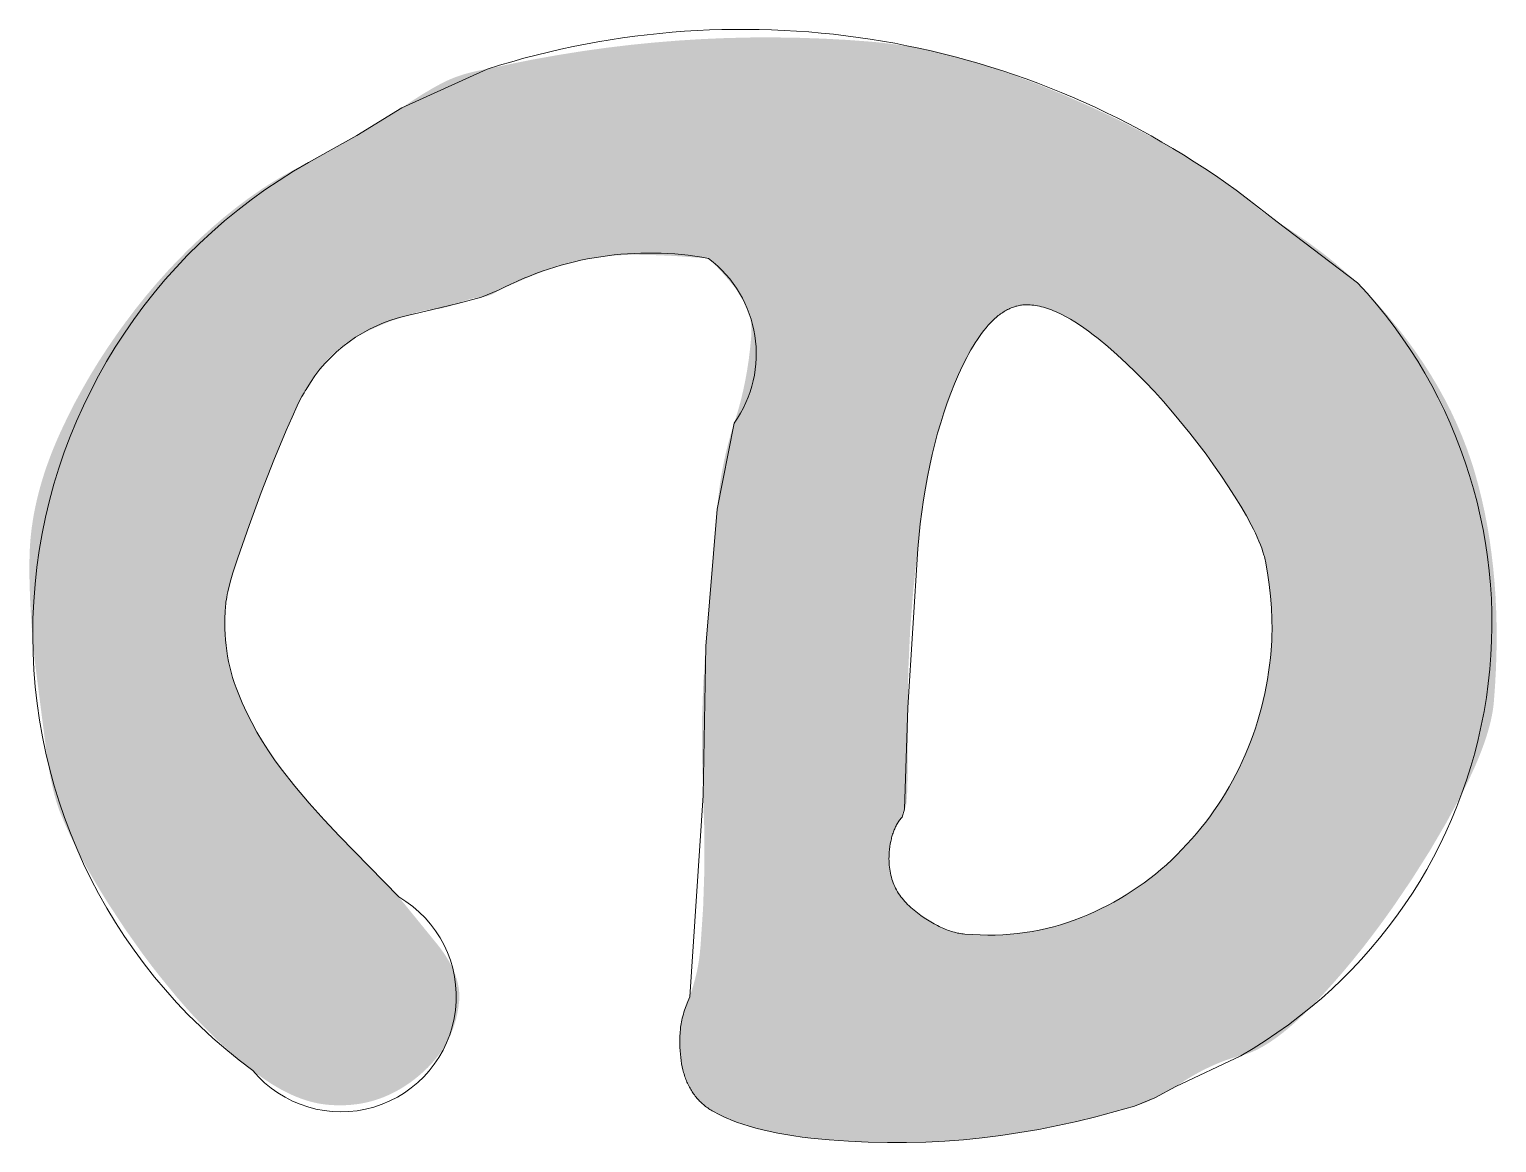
# Model space of a CAD drawing. Header units: millimetres. Extents: x 0 to 771, y -1 to 432.
# Drawn here: x 431.25 to 436.61, y 101.26 to 105.33 of the extents above; entities that cross this region are included whole.
import ezdxf

# ---------------------------------------------------------------- set-up
doc = ezdxf.new("R2010")
doc.units = ezdxf.units.MM
doc.header["$MEASUREMENT"] = 0
doc.layers.add('DEFAULT', color=4, linetype='Continuous', true_color=0x00ffff)

msp = doc.modelspace()

# ---------------------------------------------------------------- hatches: boundary and pattern name
at = {"layer": 'DEFAULT', "true_color": 0x000000, "extrusion": (0, 0, -1)}
h = msp.add_hatch(color=178, dxfattribs=at)
h.paths.add_polyline_path([(-432.063, 101.5225), (-432.0265, 101.5517), (-431.9906, 101.5822), (-431.9551, 101.6139), (-431.9201, 101.647), (-431.8856, 101.6813), (-431.8516, 101.7169), (-431.8181, 101.7538), (-431.785, 101.7919), (-431.7202, 101.8712), (-431.6885, 101.9122), (-431.6573, 101.9541), (-431.5961, 102.0407), (-431.5368, 102.1308), (-431.5085, 102.1763), (-431.4819, 102.2207), (-431.4572, 102.2639), (-431.4342, 102.3061), (-431.4131, 102.3472), (-431.3937, 102.3872), (-431.376, 102.4262), (-431.3602, 102.4641), (-431.3565, 102.4736), (-431.3529, 102.4836), (-431.3494, 102.4941), (-431.346, 102.5051), (-431.3394, 102.5283), (-431.3331, 102.5534), (-431.3271, 102.5804), (-431.3215, 102.6092), (-431.3163, 102.6399), (-431.3114, 102.6724), (-431.2664, 103.0242), (-431.2596, 103.0957), (-431.2542, 103.1664), (-431.2503, 103.2361), (-431.2479, 103.3021), (-431.2472, 103.3611), (-431.2481, 103.4132), (-431.2493, 103.4366), (-431.2508, 103.4583), (-431.2531, 103.4823), (-431.256, 103.5063), (-431.2595, 103.5306), (-431.2636, 103.5549), (-431.2684, 103.5794), (-431.2738, 103.604), (-431.2798, 103.6288), (-431.2864, 103.6537), (-431.2937, 103.6787), (-431.3015, 103.7038), (-431.31, 103.7291), (-431.3192, 103.7545), (-431.3289, 103.7801), (-431.3393, 103.8058), (-431.3503, 103.8316), (-431.3619, 103.8576), (-431.3865, 103.9094), (-431.4125, 103.9608), (-431.4401, 104.0116), (-431.4691, 104.062), (-431.4995, 104.1119), (-431.5315, 104.1612), (-431.5648, 104.21), (-431.5997, 104.2584), (-431.6357, 104.306), (-431.6728, 104.3523), (-431.7109, 104.3974), (-431.75, 104.4413), (-431.7901, 104.484), (-431.8313, 104.5254), (-431.8734, 104.5656), (-431.9166, 104.6045), (-431.9604, 104.6419), (-432.0041, 104.6769), (-432.0479, 104.7097), (-432.0916, 104.7403), (-432.1135, 104.7547), (-432.1354, 104.7686), (-432.1573, 104.7819), (-432.1792, 104.7946), (-432.201, 104.8068), (-432.2229, 104.8184), (-432.2448, 104.8294), (-432.2667, 104.8399), (-432.3154, 104.8655), (-432.361, 104.8907), (-432.4037, 104.9152), (-432.4433, 104.9393), (-432.6078, 105.0399), (-432.6456, 105.0657), (-432.6825, 105.0892), (-432.7184, 105.1106), (-432.7361, 105.1205), (-432.7534, 105.1298), (-432.7622, 105.1343), (-432.7711, 105.1386), (-432.7803, 105.1427), (-432.7897, 105.1467), (-432.7993, 105.1506), (-432.8092, 105.1542), (-432.8193, 105.1577), (-432.8295, 105.1611), (-432.8401, 105.1642), (-432.8508, 105.1672), (-432.8618, 105.1701), (-432.873, 105.1728), (-432.8961, 105.1777), (-432.9201, 105.1819), (-433.0074, 105.2009), (-433.0947, 105.2182), (-433.182, 105.2337), (-433.2694, 105.2476), (-433.3569, 105.2598), (-433.4444, 105.2703), (-433.5319, 105.279), (-433.6195, 105.2861), (-433.7072, 105.2915), (-433.7949, 105.2952), (-433.8826, 105.2972), (-433.9704, 105.2975), (-434.0583, 105.2961), (-434.1462, 105.293), (-434.2341, 105.2883), (-434.3221, 105.2818), (-434.3613, 105.278), (-434.4011, 105.2731), (-434.4416, 105.267), (-434.4829, 105.2598), (-434.5248, 105.2514), (-434.5675, 105.242), (-434.6108, 105.2313), (-434.6549, 105.2196), (-434.6996, 105.2067), (-434.7451, 105.1927), (-434.8382, 105.1612), (-434.9341, 105.1251), (-435.0328, 105.0845), (-435.1306, 105.0411), (-435.224, 104.9969), (-435.3131, 104.9516), (-435.3977, 104.9054), (-435.478, 104.8583), (-435.5165, 104.8344), (-435.5538, 104.8102), (-435.5901, 104.7858), (-435.6254, 104.7612), (-435.6595, 104.7363), (-435.6925, 104.7112), (-435.7064, 104.6984), (-435.7204, 104.686), (-435.7344, 104.6743), (-435.7486, 104.663), (-435.7627, 104.6524), (-435.7769, 104.6423), (-435.7912, 104.6327), (-435.8055, 104.6238), (-435.834, 104.606), (-435.8624, 104.5875), (-435.9193, 104.5483), (-435.9716, 104.5093), (-435.9945, 104.4913), (-436.0153, 104.4742), (-436.0993, 104.4011), (-436.1387, 104.3601), (-436.1763, 104.3187), (-436.2123, 104.277), (-436.2466, 104.2349), (-436.2792, 104.1925), (-436.3102, 104.1498), (-436.3395, 104.1067), (-436.3671, 104.0634), (-436.393, 104.0197), (-436.4173, 103.9756), (-436.44, 103.9313), (-436.4609, 103.8866), (-436.4802, 103.8416), (-436.4978, 103.7962), (-436.5138, 103.7506), (-436.5212, 103.7276), (-436.5281, 103.7046), (-436.5409, 103.658), (-436.5526, 103.6107), (-436.5632, 103.5627), (-436.5726, 103.5139), (-436.5809, 103.4643), (-436.588, 103.414), (-436.594, 103.3629), (-436.5989, 103.3111), (-436.6027, 103.2585), (-436.6052, 103.2052), (-436.6067, 103.1512), (-436.607, 103.0964), (-436.6062, 103.0408), (-436.6042, 102.9845), (-436.6011, 102.9275), (-436.5968, 102.8697), (-436.596, 102.8614), (-436.5951, 102.853), (-436.5939, 102.8444), (-436.5926, 102.8357), (-436.5893, 102.8178), (-436.5853, 102.7993), (-436.5806, 102.7802), (-436.575, 102.7606), (-436.5688, 102.7403), (-436.5618, 102.7194), (-436.554, 102.6979), (-436.5455, 102.6759), (-436.5362, 102.6532), (-436.5262, 102.63), (-436.5039, 102.5817), (-436.4787, 102.5311), (-436.4227, 102.4276), (-436.3623, 102.3245), (-436.2974, 102.2217), (-436.228, 102.1194), (-436.192, 102.0691), (-436.1558, 102.0203), (-436.1194, 101.973), (-436.0827, 101.9273), (-436.0458, 101.883), (-436.0087, 101.8403), (-435.9713, 101.799), (-435.9337, 101.7593), (-435.9149, 101.7403), (-435.8965, 101.7224), (-435.8784, 101.7054), (-435.8606, 101.6895), (-435.8432, 101.6746), (-435.826, 101.6606), (-435.8092, 101.6477), (-435.7927, 101.6358), (-435.7766, 101.6249), (-435.7686, 101.6198), (-435.7607, 101.615), (-435.7529, 101.6104), (-435.7452, 101.6061), (-435.7375, 101.602), (-435.73, 101.5982), (-435.7225, 101.5947), (-435.7151, 101.5914), (-435.7077, 101.5883), (-435.7005, 101.5855), (-435.6933, 101.5829), (-435.6862, 101.5806), (-435.6792, 101.5786), (-435.6723, 101.5768), (-435.6584, 101.5732), (-435.6444, 101.5691), (-435.6303, 101.5646), (-435.616, 101.5597), (-435.6016, 101.5542), (-435.5871, 101.5484), (-435.5724, 101.542), (-435.5576, 101.5352), (-435.5427, 101.528), (-435.5276, 101.5203), (-435.5124, 101.5121), (-435.4971, 101.5035), (-435.4816, 101.4944), (-435.466, 101.4848), (-435.4345, 101.4643), (-435.359, 101.4226), (-435.3496, 101.4176), (-435.3402, 101.4129), (-435.3308, 101.4086), (-435.3215, 101.4047), (-435.3122, 101.4011), (-435.3029, 101.3979), (-435.2983, 101.3965), (-435.2937, 101.3951), (-435.289, 101.3938), (-435.1433, 101.3537), (-435.0733, 101.3367), (-435.0036, 101.3214), (-434.9342, 101.3077), (-434.8651, 101.2957), (-434.7964, 101.2854), (-434.728, 101.2767), (-434.6595, 101.2697), (-434.5907, 101.2645), (-434.5214, 101.261), (-434.4517, 101.2592), (-434.3816, 101.2591), (-434.311, 101.2607), (-434.24, 101.264), (-434.1686, 101.2691), (-434.1021, 101.2757), (-434.0703, 101.2797), (-434.0396, 101.2841), (-434.0099, 101.2889), (-433.9812, 101.2941), (-433.9535, 101.2998), (-433.9269, 101.3058), (-433.9013, 101.3124), (-433.8767, 101.3193), (-433.8531, 101.3267), (-433.8306, 101.3345), (-433.809, 101.3427), (-433.7987, 101.347), (-433.7885, 101.3514), (-433.7787, 101.3559), (-433.769, 101.3605), (-433.7597, 101.3652), (-433.7506, 101.37), (-433.7461, 101.3725), (-433.7417, 101.375), (-433.7374, 101.3776), (-433.7332, 101.3803), (-433.7291, 101.3831), (-433.725, 101.3859), (-433.721, 101.3889), (-433.7171, 101.3918), (-433.7133, 101.3949), (-433.7096, 101.398), (-433.7059, 101.4012), (-433.7023, 101.4045), (-433.6988, 101.4079), (-433.6954, 101.4113), (-433.6921, 101.4148), (-433.6888, 101.4183), (-433.6856, 101.422), (-433.6825, 101.4257), (-433.6795, 101.4295), (-433.6766, 101.4333), (-433.6737, 101.4373), (-433.6709, 101.4413), (-433.6682, 101.4453), (-433.6656, 101.4495), (-433.663, 101.4537), (-433.6606, 101.458), (-433.6582, 101.4624), (-433.6559, 101.4668), (-433.6537, 101.4713), (-433.6515, 101.4759), (-433.6494, 101.4805), (-433.6474, 101.4853), (-433.6455, 101.4901), (-433.6437, 101.4949), (-433.642, 101.4999), (-433.6403, 101.5049), (-433.6387, 101.51), (-433.6372, 101.5151), (-433.6357, 101.5204), (-433.6344, 101.5257), (-433.6319, 101.5365), (-433.6298, 101.5476), (-433.6279, 101.559), (-433.6264, 101.5707), (-433.6252, 101.5827), (-433.6243, 101.595), (-433.6237, 101.6076), (-433.6235, 101.6204), (-433.6235, 101.6336), (-433.6239, 101.647), (-433.6246, 101.6607), (-433.6256, 101.6747), (-433.6262, 101.6808), (-433.627, 101.6871), (-433.628, 101.6935), (-433.6292, 101.7), (-433.6306, 101.7068), (-433.6322, 101.7137), (-433.634, 101.7208), (-433.6361, 101.7281), (-433.6383, 101.7355), (-433.6407, 101.7431), (-433.6461, 101.7588), (-433.6524, 101.7751), (-433.6595, 101.7922), (-433.667, 101.8152), (-433.6737, 101.8376), (-433.6797, 101.8593), (-433.6848, 101.8801), (-433.6871, 101.8908), (-433.6893, 101.902), (-433.6913, 101.9138), (-433.6932, 101.9262), (-433.6965, 101.9526), (-433.6992, 101.9812), (-433.7084, 102.1183), (-433.713, 102.2549), (-433.7131, 102.3912), (-433.7087, 102.5272), (-433.7042, 102.663), (-433.7042, 102.7993), (-433.7088, 102.936), (-433.7179, 103.0729), (-433.7179, 103.0729), (-433.7596, 103.5743), (-433.7636, 103.6157), (-433.7687, 103.6565), (-433.7748, 103.6966), (-433.7821, 103.7361), (-433.7904, 103.775), (-433.7998, 103.8132), (-433.8102, 103.8507), (-433.8217, 103.8876), (-433.8332, 103.9244), (-433.8437, 103.962), (-433.8531, 104.0001), (-433.8614, 104.039), (-433.8686, 104.0784), (-433.8748, 104.1185), (-433.8798, 104.1593), (-433.8838, 104.2006), (-433.8843, 104.2066), (-433.8846, 104.2125), (-433.8847, 104.2183), (-433.8848, 104.2241), (-433.8847, 104.2299), (-433.8846, 104.2356), (-433.8843, 104.2413), (-433.8838, 104.2469), (-433.8833, 104.2525), (-433.8826, 104.258), (-433.8819, 104.2634), (-433.881, 104.2688), (-433.8799, 104.2742), (-433.8788, 104.2795), (-433.8775, 104.2848), (-433.8761, 104.29), (-433.8746, 104.2952), (-433.873, 104.3003), (-433.8713, 104.3053), (-433.8694, 104.3104), (-433.8674, 104.3153), (-433.8653, 104.3202), (-433.8631, 104.3251), (-433.8607, 104.3299), (-433.8583, 104.3347), (-433.8557, 104.3394), (-433.8529, 104.3441), (-433.8501, 104.3487), (-433.8472, 104.3533), (-433.8441, 104.3578), (-433.8409, 104.3623), (-433.8376, 104.3668), (-433.8239, 104.3842), (-433.8103, 104.401), (-433.7966, 104.4173), (-433.7829, 104.433), (-433.7692, 104.4481), (-433.7554, 104.4626), (-433.7416, 104.4766), (-433.7277, 104.49), (-433.6051, 104.4988), (-433.5505, 104.5014), (-433.5004, 104.5029), (-433.453, 104.5032), (-433.4299, 104.5027), (-433.407, 104.5017), (-433.3846, 104.5004), (-433.3625, 104.4986), (-433.3408, 104.4965), (-433.3194, 104.4939), (-433.2982, 104.4909), (-433.2771, 104.4873), (-433.2562, 104.4831), (-433.2354, 104.4784), (-433.2148, 104.4731), (-433.1943, 104.4672), (-433.174, 104.4608), (-433.1537, 104.4537), (-433.1115, 104.4376), (-433.0653, 104.419), (-432.961, 104.3736), (-432.9594, 104.3722), (-432.9577, 104.3709), (-432.956, 104.3696), (-432.9543, 104.3684), (-432.9526, 104.3672), (-432.9508, 104.3661), (-432.9491, 104.3649), (-432.9473, 104.3638), (-432.9455, 104.3628), (-432.9437, 104.3618), (-432.9419, 104.3608), (-432.94, 104.3599), (-432.9381, 104.359), (-432.9362, 104.3581), (-432.9343, 104.3573), (-432.9324, 104.3565), (-432.9305, 104.3557), (-432.9285, 104.355), (-432.9265, 104.3544), (-432.9245, 104.3537), (-432.9225, 104.3531), (-432.9204, 104.3525), (-432.9184, 104.352), (-432.9163, 104.3515), (-432.9142, 104.351), (-432.9121, 104.3506), (-432.9078, 104.3498), (-432.9034, 104.3492), (-432.8989, 104.3487), (-432.8943, 104.3483), (-432.8895, 104.3477), (-432.8847, 104.347), (-432.8798, 104.3462), (-432.8748, 104.3453), (-432.8696, 104.3442), (-432.8644, 104.3429), (-432.8591, 104.3416), (-432.8536, 104.3401), (-432.8481, 104.3385), (-432.8367, 104.3348), (-432.8249, 104.3306), (-432.8126, 104.3258), (-432.8003, 104.3212), (-432.7883, 104.317), (-432.7823, 104.3152), (-432.7764, 104.3134), (-432.7706, 104.3118), (-432.7648, 104.3103), (-432.7591, 104.309), (-432.7534, 104.3078), (-432.7478, 104.3067), (-432.7423, 104.3058), (-432.7368, 104.305), (-432.7314, 104.3043), (-432.7261, 104.3038), (-432.7208, 104.3034), (-432.7155, 104.3031), (-432.7101, 104.3026), (-432.7046, 104.302), (-432.6991, 104.3012), (-432.6936, 104.3003), (-432.688, 104.2992), (-432.6823, 104.298), (-432.6766, 104.2967), (-432.6708, 104.2952), (-432.665, 104.2936), (-432.6591, 104.2918), (-432.6531, 104.29), (-432.6471, 104.2879), (-432.641, 104.2858), (-432.6287, 104.281), (-432.604, 104.2736), (-432.5793, 104.2652), (-432.5545, 104.256), (-432.5296, 104.2457), (-432.5047, 104.2346), (-432.4797, 104.2225), (-432.4546, 104.2095), (-432.4294, 104.1955), (-432.4231, 104.1918), (-432.4169, 104.1881), (-432.4107, 104.1841), (-432.4046, 104.1801), (-432.3986, 104.1759), (-432.3926, 104.1715), (-432.3866, 104.1671), (-432.3808, 104.1625), (-432.375, 104.1577), (-432.3692, 104.1529), (-432.3635, 104.1479), (-432.3579, 104.1427), (-432.3523, 104.1374), (-432.3468, 104.132), (-432.3414, 104.1265), (-432.336, 104.1208), (-432.3254, 104.109), (-432.3151, 104.0967), (-432.3049, 104.0839), (-432.2951, 104.0705), (-432.2854, 104.0566), (-432.276, 104.0421), (-432.2669, 104.0271), (-432.2506, 103.9992), (-432.2429, 103.985), (-432.2346, 103.969), (-432.2258, 103.9511), (-432.2067, 103.9098), (-432.1853, 103.8612), (-432.1402, 103.7523), (-432.0944, 103.6347), (-432.0497, 103.5137), (-432.0084, 103.3954), (-431.9907, 103.3407), (-431.9835, 103.3159), (-431.9774, 103.293), (-431.9723, 103.2718), (-431.9702, 103.2618), (-431.9683, 103.2523), (-431.9668, 103.2433), (-431.9654, 103.2347), (-431.9644, 103.2265), (-431.9636, 103.2188), (-431.9622, 103.198), (-431.9613, 103.1773), (-431.961, 103.1568), (-431.9613, 103.1364), (-431.9621, 103.1162), (-431.9636, 103.096), (-431.9656, 103.0761), (-431.9682, 103.0562), (-431.9713, 103.0365), (-431.975, 103.017), (-431.9793, 102.9976), (-431.9842, 102.9783), (-431.9897, 102.9591), (-431.9957, 102.9402), (-432.0023, 102.9213), (-432.0094, 102.9026), (-432.025, 102.8657), (-432.0417, 102.8294), (-432.0596, 102.7937), (-432.0787, 102.7587), (-432.099, 102.7244), (-432.1204, 102.6907), (-432.143, 102.6576), (-432.1668, 102.6251), (-432.2166, 102.5618), (-432.2689, 102.4996), (-432.3235, 102.4387), (-432.3805, 102.3791), (-432.5963, 102.1569), (-432.7381, 101.9829), (-432.7486, 101.9693), (-432.7584, 101.9558), (-432.7674, 101.9424), (-432.7716, 101.9358), (-432.7756, 101.9292), (-432.7795, 101.9226), (-432.7832, 101.916), (-432.7867, 101.9094), (-432.79, 101.9029), (-432.7931, 101.8964), (-432.796, 101.89), (-432.7988, 101.8835), (-432.8013, 101.8771), (-432.8037, 101.8707), (-432.8059, 101.8644), (-432.8079, 101.858), (-432.8098, 101.8517), (-432.8114, 101.8454), (-432.8129, 101.8392), (-432.8141, 101.8329), (-432.8152, 101.8267), (-432.8161, 101.8206), (-432.8168, 101.8144), (-432.8174, 101.8083), (-432.8177, 101.8022), (-432.8179, 101.7961), (-432.8179, 101.7901), (-432.8177, 101.784), (-432.8173, 101.778), (-432.8163, 101.7677), (-432.815, 101.7574), (-432.8135, 101.7472), (-432.8118, 101.7371), (-432.8098, 101.7271), (-432.8076, 101.7173), (-432.8051, 101.7075), (-432.8023, 101.6978), (-432.7993, 101.6883), (-432.7961, 101.6788), (-432.7926, 101.6694), (-432.7889, 101.6602), (-432.7849, 101.651), (-432.7806, 101.642), (-432.7762, 101.633), (-432.7714, 101.6242), (-432.7664, 101.6155), (-432.7612, 101.6068), (-432.7557, 101.5983), (-432.75, 101.5898), (-432.744, 101.5815), (-432.7377, 101.5733), (-432.7312, 101.5652), (-432.7245, 101.5571), (-432.7175, 101.5492), (-432.7103, 101.5414), (-432.7028, 101.5337), (-432.695, 101.5261), (-432.6871, 101.5186), (-432.6788, 101.5112), (-432.6703, 101.5039), (-432.6616, 101.4967), (-432.6527, 101.4896), (-432.6437, 101.4829), (-432.6347, 101.4763), (-432.6256, 101.4701), (-432.6164, 101.4641), (-432.6071, 101.4583), (-432.5978, 101.4528), (-432.5884, 101.4476), (-432.5789, 101.4426), (-432.5694, 101.4378), (-432.5598, 101.4333), (-432.5501, 101.4291), (-432.5403, 101.4251), (-432.5305, 101.4213), (-432.5206, 101.4179), (-432.5106, 101.4146), (-432.5006, 101.4116), (-432.4904, 101.4089), (-432.4802, 101.4064), (-432.47, 101.4042), (-432.4596, 101.4022), (-432.4492, 101.4005), (-432.4387, 101.3991), (-432.4282, 101.3979), (-432.4175, 101.3969), (-432.4068, 101.3962), (-432.396, 101.3957), (-432.3852, 101.3955), (-432.3742, 101.3956), (-432.3632, 101.3959), (-432.3521, 101.3965), (-432.341, 101.3973), (-432.3328, 101.398), (-432.3245, 101.399), (-432.3162, 101.4002), (-432.3079, 101.4015), (-432.2995, 101.4031), (-432.2911, 101.4049), (-432.2827, 101.4069), (-432.2743, 101.4091), (-432.2658, 101.4115), (-432.2573, 101.4141), (-432.2488, 101.4169), (-432.2403, 101.4199), (-432.2317, 101.4231), (-432.2231, 101.4265), (-432.2144, 101.4301), (-432.2058, 101.4339), (-432.1971, 101.4379), (-432.1883, 101.4422), (-432.1708, 101.4512), (-432.1531, 101.4611), (-432.1353, 101.4717), (-432.1174, 101.4832), (-432.0994, 101.4955), (-432.0813, 101.5086)], flags=0)
h.paths.add_polyline_path([(-435.0893, 102.0818), (-435.0643, 102.0723), (-435.0391, 102.0635), (-435.0137, 102.0554), (-434.9881, 102.0482), (-434.9623, 102.0417), (-434.9362, 102.036), (-434.9099, 102.031), (-434.8835, 102.0268), (-434.8568, 102.0234), (-434.8298, 102.0208), (-434.8027, 102.0189), (-434.7754, 102.0178), (-434.7478, 102.0175), (-434.7201, 102.018), (-434.6921, 102.0192), (-434.6639, 102.0212), (-434.6587, 102.0217), (-434.6534, 102.0223), (-434.6481, 102.0231), (-434.6427, 102.0241), (-434.6373, 102.0251), (-434.6319, 102.0264), (-434.6265, 102.0277), (-434.621, 102.0292), (-434.6155, 102.0309), (-434.6099, 102.0327), (-434.6043, 102.0346), (-434.5987, 102.0367), (-434.593, 102.0389), (-434.5873, 102.0413), (-434.5816, 102.0438), (-434.5758, 102.0465), (-434.57, 102.0493), (-434.5642, 102.0522), (-434.5524, 102.0585), (-434.5405, 102.0654), (-434.5284, 102.0729), (-434.5162, 102.081), (-434.5039, 102.0896), (-434.4914, 102.0988), (-434.4788, 102.1086), (-434.4726, 102.1137), (-434.4666, 102.1189), (-434.4608, 102.1242), (-434.4552, 102.1295), (-434.4499, 102.135), (-434.4447, 102.1406), (-434.4398, 102.1463), (-434.4352, 102.152), (-434.4307, 102.1579), (-434.4264, 102.1639), (-434.4224, 102.1699), (-434.4186, 102.1761), (-434.415, 102.1824), (-434.4116, 102.1888), (-434.4085, 102.1952), (-434.4055, 102.2018), (-434.4028, 102.2085), (-434.4003, 102.2152), (-434.398, 102.2221), (-434.396, 102.2291), (-434.3941, 102.2361), (-434.3925, 102.2433), (-434.3911, 102.2505), (-434.3899, 102.2579), (-434.389, 102.2654), (-434.3882, 102.2729), (-434.3877, 102.2806), (-434.3874, 102.2883), (-434.3873, 102.2962), (-434.3875, 102.3041), (-434.3878, 102.3122), (-434.3884, 102.3203), (-434.3894, 102.3307), (-434.3906, 102.3407), (-434.3921, 102.3504), (-434.3939, 102.3598), (-434.3959, 102.3689), (-434.397, 102.3733), (-434.3982, 102.3776), (-434.3994, 102.3819), (-434.4007, 102.3861), (-434.4021, 102.3903), (-434.4035, 102.3943), (-434.405, 102.3983), (-434.4066, 102.4022), (-434.4082, 102.406), (-434.4099, 102.4098), (-434.4116, 102.4134), (-434.4134, 102.417), (-434.4153, 102.4205), (-434.4172, 102.424), (-434.4192, 102.4273), (-434.4213, 102.4306), (-434.4234, 102.4338), (-434.4256, 102.437), (-434.4278, 102.44), (-434.4301, 102.443), (-434.4325, 102.4459), (-434.4349, 102.4487), (-434.4355, 102.4544), (-434.4359, 102.457), (-434.4363, 102.4595), (-434.4367, 102.4618), (-434.4371, 102.464), (-434.4376, 102.466), (-434.4378, 102.467), (-434.4381, 102.4679), (-434.4384, 102.4688), (-434.4386, 102.4697), (-434.4389, 102.4705), (-434.4392, 102.4713), (-434.4395, 102.472), (-434.4398, 102.4728), (-434.4401, 102.4734), (-434.4405, 102.4741), (-434.4406, 102.4744), (-434.4408, 102.4747), (-434.441, 102.475), (-434.4412, 102.4753), (-434.4413, 102.4755), (-434.4415, 102.4758), (-434.4417, 102.4761), (-434.4419, 102.4763), (-434.4421, 102.4765), (-434.4423, 102.4768), (-434.4424, 102.477), (-434.4426, 102.4772), (-434.4428, 102.4774), (-434.443, 102.4776), (-434.4432, 102.4778), (-434.4434, 102.478), (-434.4437, 102.4782), (-434.4439, 102.4783), (-434.4441, 102.4786), (-434.4442, 102.4788), (-434.4444, 102.479), (-434.4446, 102.4792), (-434.4448, 102.4794), (-434.445, 102.4797), (-434.4452, 102.4799), (-434.4454, 102.4802), (-434.4456, 102.4805), (-434.4457, 102.4808), (-434.4459, 102.481), (-434.4461, 102.4813), (-434.4464, 102.482), (-434.4468, 102.4826), (-434.4471, 102.4833), (-434.4474, 102.484), (-434.4477, 102.4848), (-434.448, 102.4855), (-434.4483, 102.4864), (-434.4485, 102.4872), (-434.4488, 102.4881), (-434.4491, 102.489), (-434.4493, 102.49), (-434.4498, 102.492), (-434.4502, 102.4942), (-434.4506, 102.4965), (-434.451, 102.499), (-434.4514, 102.5016), (-434.452, 102.5072), (-434.4533, 102.5282), (-434.4544, 102.5554), (-434.456, 102.6286), (-434.4564, 102.8495), (-434.4565, 102.9177), (-434.4579, 102.9871), (-434.4645, 103.1296), (-434.476, 103.2769), (-434.5015, 103.52), (-434.5071, 103.5642), (-434.5133, 103.6077), (-434.5203, 103.6503), (-434.5279, 103.6921), (-434.5362, 103.7331), (-434.5451, 103.7733), (-434.5548, 103.8127), (-434.5651, 103.8513), (-434.5761, 103.889), (-434.5878, 103.926), (-434.6002, 103.9621), (-434.6133, 103.9974), (-434.6271, 104.0319), (-434.6415, 104.0656), (-434.6564, 104.0979), (-434.6715, 104.128), (-434.6791, 104.1422), (-434.6868, 104.1559), (-434.6945, 104.169), (-434.7023, 104.1816), (-434.7101, 104.1936), (-434.7179, 104.2051), (-434.7258, 104.2161), (-434.7338, 104.2265), (-434.7418, 104.2363), (-434.7498, 104.2456), (-434.7579, 104.2544), (-434.762, 104.2586), (-434.7661, 104.2626), (-434.7702, 104.2666), (-434.7743, 104.2703), (-434.7784, 104.274), (-434.7825, 104.2775), (-434.7867, 104.2808), (-434.7908, 104.2841), (-434.795, 104.2871), (-434.7992, 104.2901), (-434.8033, 104.2929), (-434.8075, 104.2956), (-434.8118, 104.2982), (-434.816, 104.3006), (-434.8202, 104.3028), (-434.8245, 104.305), (-434.8287, 104.307), (-434.833, 104.3089), (-434.8373, 104.3106), (-434.8416, 104.3122), (-434.8459, 104.3136), (-434.8502, 104.315), (-434.8545, 104.3161), (-434.8589, 104.3172), (-434.8632, 104.3181), (-434.8676, 104.3189), (-434.8719, 104.3195), (-434.8763, 104.32), (-434.8807, 104.3204), (-434.8851, 104.3207), (-434.8896, 104.3208), (-434.894, 104.3207), (-434.8985, 104.3205), (-434.9029, 104.3202), (-434.9097, 104.3196), (-434.9165, 104.3187), (-434.9233, 104.3177), (-434.9303, 104.3164), (-434.9373, 104.3149), (-434.9444, 104.3132), (-434.9515, 104.3114), (-434.9587, 104.3093), (-434.966, 104.307), (-434.9733, 104.3045), (-434.9807, 104.3018), (-434.9881, 104.2989), (-434.9957, 104.2957), (-435.0033, 104.2924), (-435.0109, 104.2889), (-435.0186, 104.2851), (-435.0343, 104.2771), (-435.0502, 104.2682), (-435.0663, 104.2584), (-435.0828, 104.2479), (-435.0995, 104.2365), (-435.1164, 104.2243), (-435.1337, 104.2113), (-435.1512, 104.1974), (-435.1862, 104.1684), (-435.2209, 104.138), (-435.2554, 104.1064), (-435.2895, 104.0734), (-435.3234, 104.0391), (-435.357, 104.0035), (-435.3903, 103.9667), (-435.4233, 103.9285), (-435.4866, 103.8512), (-435.5455, 103.7742), (-435.5733, 103.7358), (-435.5999, 103.6975), (-435.6255, 103.6593), (-435.6499, 103.6213), (-435.6726, 103.5843), (-435.6928, 103.5494), (-435.7105, 103.5166), (-435.7184, 103.501), (-435.7258, 103.4859), (-435.7325, 103.4713), (-435.7386, 103.4572), (-435.7441, 103.4437), (-435.749, 103.4307), (-435.7532, 103.4182), (-435.7569, 103.4062), (-435.7585, 103.4004), (-435.76, 103.3947), (-435.7613, 103.3892), (-435.7624, 103.3838), (-435.7701, 103.341), (-435.7763, 103.2985), (-435.781, 103.256), (-435.7843, 103.2137), (-435.7861, 103.1723), (-435.7865, 103.1324), (-435.7862, 103.1131), (-435.7856, 103.0942), (-435.7847, 103.0757), (-435.7834, 103.0575), (-435.7809, 103.0308), (-435.7778, 103.0042), (-435.7742, 102.9778), (-435.77, 102.9516), (-435.7653, 102.9256), (-435.7601, 102.8998), (-435.7543, 102.8741), (-435.7479, 102.8487), (-435.741, 102.8234), (-435.7336, 102.7983), (-435.7256, 102.7734), (-435.717, 102.7487), (-435.7079, 102.7242), (-435.6983, 102.6998), (-435.6881, 102.6756), (-435.6774, 102.6517), (-435.6662, 102.628), (-435.6545, 102.6046), (-435.6423, 102.5816), (-435.6296, 102.5588), (-435.6164, 102.5364), (-435.6027, 102.5144), (-435.5885, 102.4926), (-435.5738, 102.4711), (-435.5587, 102.45), (-435.543, 102.4292), (-435.5269, 102.4087), (-435.5103, 102.3886), (-435.4932, 102.3687), (-435.4756, 102.3492), (-435.4575, 102.33), (-435.4389, 102.3111), (-435.4199, 102.2926), (-435.4005, 102.2747), (-435.3807, 102.2574), (-435.3606, 102.2406), (-435.34, 102.2244), (-435.3191, 102.2087), (-435.2978, 102.1935), (-435.2761, 102.1789), (-435.2541, 102.1649), (-435.2317, 102.1514), (-435.2089, 102.1384), (-435.1857, 102.126), (-435.1622, 102.1142), (-435.1382, 102.1028), (-435.114, 102.0921)], flags=0)

# ---------------------------------------------------------------- linework, layer by layer
at = {"layer": 'DEFAULT', "color": 178, "lineweight": 0, "true_color": 0x000000}
msp.add_lwpolyline([(432.063, 101.5225, -0.543603), (432.2667, 104.8399), (432.4433, 104.9393), (432.6078, 105.0399), (432.9201, 105.1819, -0.243266), (435.6925, 104.7112), (435.8055, 104.6238), (436.0993, 104.4011, -0.484122), (435.6723, 101.5768), (435.4345, 101.4643), (435.359, 101.4226), (435.2844, 101.3926), (435.2137, 101.3724), (435.1433, 101.3537), (435.0733, 101.3367), (435.0036, 101.3214), (434.9342, 101.3077), (434.8651, 101.2957), (434.7964, 101.2854), (434.728, 101.2767), (434.6595, 101.2697), (434.5907, 101.2645), (434.5214, 101.261), (434.4517, 101.2592), (434.3816, 101.2591), (434.311, 101.2607), (434.24, 101.264), (434.1686, 101.2691), (434.1021, 101.2757), (434.0703, 101.2797), (434.0396, 101.2841), (434.0099, 101.2889), (433.9812, 101.2941), (433.9535, 101.2998), (433.9269, 101.3058), (433.9013, 101.3124), (433.8767, 101.3193), (433.8531, 101.3267), (433.8306, 101.3345), (433.809, 101.3427), (433.7987, 101.347), (433.7885, 101.3514), (433.7787, 101.3559), (433.769, 101.3605), (433.7597, 101.3652), (433.7506, 101.37), (433.7461, 101.3725), (433.7417, 101.375), (433.7374, 101.3776), (433.7332, 101.3803), (433.7291, 101.3831), (433.725, 101.3859), (433.721, 101.3889), (433.7171, 101.3918), (433.7133, 101.3949), (433.7096, 101.398), (433.7059, 101.4012), (433.7023, 101.4045), (433.6988, 101.4079), (433.6954, 101.4113), (433.6921, 101.4148), (433.6888, 101.4183), (433.6856, 101.422), (433.6825, 101.4257), (433.6795, 101.4295), (433.6766, 101.4333), (433.6737, 101.4373), (433.6709, 101.4413), (433.6682, 101.4453), (433.6656, 101.4495), (433.663, 101.4537), (433.6606, 101.458), (433.6582, 101.4624), (433.6559, 101.4668), (433.6537, 101.4713), (433.6515, 101.4759), (433.6494, 101.4805), (433.6474, 101.4853), (433.6455, 101.4901), (433.6437, 101.4949), (433.642, 101.4999), (433.6403, 101.5049), (433.6387, 101.51), (433.6372, 101.5151), (433.6357, 101.5204), (433.6344, 101.5257), (433.6319, 101.5365), (433.6298, 101.5476), (433.6279, 101.559), (433.6264, 101.5707), (433.6252, 101.5827), (433.6243, 101.595), (433.6237, 101.6076), (433.6235, 101.6204), (433.6235, 101.6336), (433.6239, 101.647), (433.6246, 101.6607), (433.6256, 101.6747), (433.6262, 101.6808), (433.627, 101.6871), (433.628, 101.6935), (433.6292, 101.7), (433.6306, 101.7068), (433.6322, 101.7137), (433.634, 101.7208), (433.6361, 101.7281), (433.6383, 101.7355), (433.6407, 101.7431), (433.6461, 101.7588), (433.6524, 101.7751), (433.6595, 101.7922), (433.7087, 102.5272), (433.7179, 103.0729), (433.7596, 103.5743), (433.8217, 103.8876, 0.406882), (433.7277, 104.49, 0.168333), (432.961, 104.3736), (432.8989, 104.3487), (432.8126, 104.3258), (432.7208, 104.3034), (432.6287, 104.281, 0.210533), (432.2579, 104.0116), (432.2543, 104.0056), (432.2506, 103.9992), (432.2429, 103.985), (432.2346, 103.969), (432.2258, 103.9511), (432.2067, 103.9098), (432.1853, 103.8612), (432.1402, 103.7523), (432.0944, 103.6347), (432.0497, 103.5137), (432.0084, 103.3954), (431.9907, 103.3407), (431.9835, 103.3159), (431.9774, 103.293), (431.9723, 103.2718), (431.9702, 103.2618), (431.9683, 103.2523), (431.9668, 103.2433), (431.9654, 103.2347), (431.9644, 103.2265), (431.9636, 103.2188), (431.9622, 103.198), (431.9613, 103.1773), (431.961, 103.1568), (431.9613, 103.1364), (431.9621, 103.1162), (431.9636, 103.096), (431.9656, 103.0761), (431.9682, 103.0562), (431.9713, 103.0365), (431.975, 103.017), (431.9793, 102.9976), (431.9842, 102.9783), (431.9897, 102.9591), (431.9957, 102.9402), (432.0023, 102.9213), (432.0094, 102.9026), (432.025, 102.8657), (432.0417, 102.8294), (432.0596, 102.7937), (432.0787, 102.7587), (432.099, 102.7244), (432.1204, 102.6907), (432.143, 102.6576), (432.1668, 102.6251), (432.2166, 102.5618), (432.2689, 102.4996), (432.3235, 102.4387), (432.3805, 102.3791), (432.5963, 102.1569, -1.192303)], format="xyb", close=True, dxfattribs=at)
msp.add_lwpolyline([(435.0893, 102.0818), (435.114, 102.0921), (435.1382, 102.1028), (435.1622, 102.1142), (435.1857, 102.126), (435.2089, 102.1384), (435.2317, 102.1514), (435.2541, 102.1649), (435.2761, 102.1789), (435.2978, 102.1935), (435.3191, 102.2087), (435.34, 102.2244), (435.3606, 102.2406), (435.3807, 102.2574), (435.4005, 102.2747), (435.4199, 102.2926), (435.4389, 102.3111), (435.4575, 102.33), (435.4756, 102.3492), (435.4932, 102.3687), (435.5103, 102.3886), (435.5269, 102.4087), (435.543, 102.4292), (435.5587, 102.45), (435.5738, 102.4711), (435.5885, 102.4926), (435.6027, 102.5144), (435.6164, 102.5364), (435.6296, 102.5588), (435.6423, 102.5816), (435.6545, 102.6046), (435.6662, 102.628), (435.6774, 102.6517), (435.6881, 102.6756), (435.6983, 102.6998), (435.7079, 102.7242), (435.717, 102.7487), (435.7256, 102.7734), (435.7336, 102.7983), (435.741, 102.8234), (435.7479, 102.8487), (435.7543, 102.8741), (435.7601, 102.8998), (435.7653, 102.9256), (435.77, 102.9516), (435.7742, 102.9778), (435.7778, 103.0042), (435.7809, 103.0308), (435.7834, 103.0575), (435.7847, 103.0757), (435.7856, 103.0942), (435.7862, 103.1131), (435.7865, 103.1324), (435.7861, 103.1723), (435.7843, 103.2137), (435.781, 103.256), (435.7763, 103.2985), (435.7701, 103.341), (435.7624, 103.3838), (435.7613, 103.3892), (435.76, 103.3947), (435.7585, 103.4004), (435.7569, 103.4062), (435.7532, 103.4182), (435.749, 103.4307), (435.7441, 103.4437), (435.7386, 103.4572), (435.7325, 103.4713), (435.7258, 103.4859), (435.7184, 103.501), (435.7105, 103.5166), (435.6928, 103.5494), (435.6726, 103.5843), (435.6499, 103.6213), (435.6255, 103.6593), (435.5999, 103.6975), (435.5733, 103.7358), (435.5455, 103.7742), (435.4866, 103.8512), (435.4233, 103.9285), (435.3903, 103.9667), (435.357, 104.0035), (435.3234, 104.0391), (435.2895, 104.0734), (435.2554, 104.1064), (435.2209, 104.138), (435.1862, 104.1684), (435.1512, 104.1974), (435.1337, 104.2113), (435.1164, 104.2243), (435.0995, 104.2365), (435.0828, 104.2479), (435.0663, 104.2584), (435.0502, 104.2682), (435.0343, 104.2771), (435.0186, 104.2851), (435.0109, 104.2889), (435.0033, 104.2924), (434.9957, 104.2957), (434.9881, 104.2989), (434.9807, 104.3018), (434.9733, 104.3045), (434.966, 104.307), (434.9587, 104.3093), (434.9515, 104.3114), (434.9444, 104.3132), (434.9373, 104.3149), (434.9303, 104.3164), (434.9233, 104.3177), (434.9165, 104.3187), (434.9097, 104.3196), (434.9029, 104.3202), (434.8985, 104.3205), (434.894, 104.3207), (434.8896, 104.3208), (434.8851, 104.3207), (434.8807, 104.3204), (434.8763, 104.32), (434.8719, 104.3195), (434.8676, 104.3189), (434.8632, 104.3181), (434.8589, 104.3172), (434.8545, 104.3161), (434.8502, 104.315), (434.8459, 104.3136), (434.8416, 104.3122), (434.8373, 104.3106), (434.833, 104.3089), (434.8287, 104.307), (434.8245, 104.305), (434.8202, 104.3028), (434.816, 104.3006), (434.8118, 104.2982), (434.8075, 104.2956), (434.8033, 104.2929), (434.7992, 104.2901), (434.795, 104.2871), (434.7908, 104.2841), (434.7867, 104.2808), (434.7825, 104.2775), (434.7784, 104.274), (434.7743, 104.2703), (434.7702, 104.2666), (434.7661, 104.2626), (434.762, 104.2586), (434.7579, 104.2544), (434.7498, 104.2456), (434.7418, 104.2363), (434.7338, 104.2265), (434.7258, 104.2161), (434.7179, 104.2051), (434.7101, 104.1936), (434.7023, 104.1816), (434.6945, 104.169), (434.6868, 104.1559), (434.6791, 104.1422), (434.6715, 104.128), (434.6564, 104.0979), (434.6415, 104.0656), (434.6271, 104.0319), (434.6133, 103.9974), (434.6002, 103.9621), (434.5878, 103.926), (434.5761, 103.889), (434.5651, 103.8513), (434.5548, 103.8127), (434.5451, 103.7733), (434.5362, 103.7331), (434.5279, 103.6921), (434.5203, 103.6503), (434.5133, 103.6077), (434.5071, 103.5642), (434.5015, 103.52), (434.4924, 103.4291), (434.4564, 102.8495), (434.4434, 102.478), (434.4349, 102.4487), (434.4325, 102.4459), (434.4301, 102.443), (434.4278, 102.44), (434.4256, 102.437), (434.4234, 102.4338), (434.4213, 102.4306), (434.4192, 102.4273), (434.4172, 102.424), (434.4153, 102.4205), (434.4134, 102.417), (434.4116, 102.4134), (434.4099, 102.4098), (434.4082, 102.406), (434.4066, 102.4022), (434.405, 102.3983), (434.4035, 102.3943), (434.4021, 102.3903), (434.4007, 102.3861), (434.3994, 102.3819), (434.3982, 102.3776), (434.397, 102.3733), (434.3959, 102.3689), (434.3939, 102.3598), (434.3921, 102.3504), (434.3906, 102.3407), (434.3894, 102.3307), (434.3884, 102.3203), (434.3878, 102.3122), (434.3875, 102.3041), (434.3873, 102.2962), (434.3874, 102.2883), (434.3877, 102.2806), (434.3882, 102.2729), (434.389, 102.2654), (434.3899, 102.2579), (434.3911, 102.2505), (434.3925, 102.2433), (434.3941, 102.2361), (434.396, 102.2291), (434.398, 102.2221), (434.4003, 102.2152), (434.4028, 102.2085), (434.4055, 102.2018), (434.4085, 102.1952), (434.4116, 102.1888), (434.415, 102.1824), (434.4186, 102.1761), (434.4224, 102.1699), (434.4264, 102.1639), (434.4307, 102.1579), (434.4352, 102.152), (434.4398, 102.1463), (434.4447, 102.1406), (434.4499, 102.135), (434.4552, 102.1295), (434.4608, 102.1242), (434.4666, 102.1189), (434.4726, 102.1137), (434.4788, 102.1086), (434.4914, 102.0988), (434.5039, 102.0896), (434.5162, 102.081), (434.5284, 102.0729), (434.5405, 102.0654), (434.5524, 102.0585), (434.5642, 102.0522), (434.57, 102.0493), (434.5758, 102.0465), (434.5816, 102.0438), (434.5873, 102.0413), (434.593, 102.0389), (434.5987, 102.0367), (434.6043, 102.0346), (434.6099, 102.0327), (434.6155, 102.0309), (434.621, 102.0292), (434.6265, 102.0277), (434.6319, 102.0264), (434.6373, 102.0251), (434.6427, 102.0241), (434.6481, 102.0231), (434.6534, 102.0223), (434.6587, 102.0217), (434.6639, 102.0212), (434.6921, 102.0192), (434.7201, 102.018), (434.7478, 102.0175), (434.7754, 102.0178), (434.8027, 102.0189), (434.8298, 102.0208), (434.8568, 102.0234), (434.8835, 102.0268), (434.9099, 102.031), (434.9362, 102.036), (434.9623, 102.0417), (434.9881, 102.0482), (435.0137, 102.0554), (435.0391, 102.0635), (435.0643, 102.0723)], close=True, dxfattribs=at)

doc.saveas('drawing.dxf')
